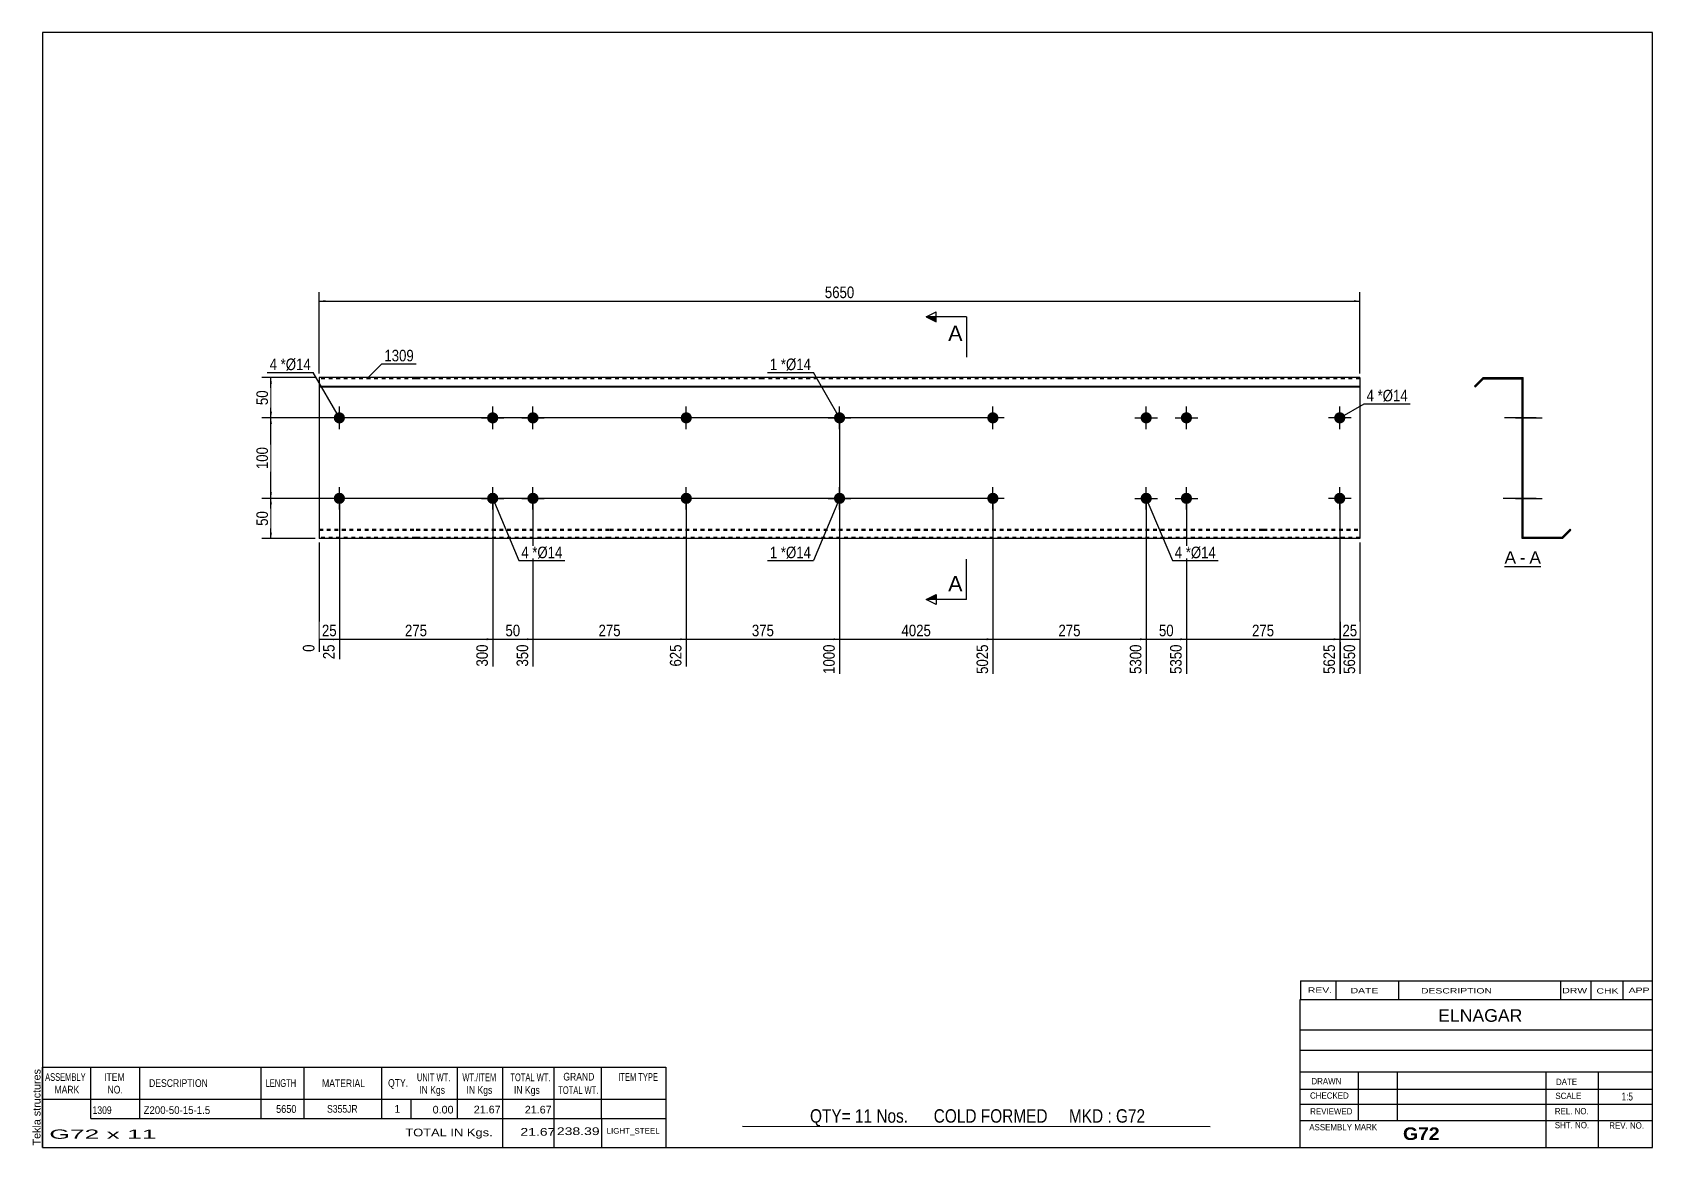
# Model space of a CAD drawing. Header units: millimetres. Extents: x -71 to 331, y -171 to 106.
import ezdxf

# ---------------------------------------------------------------- set-up
doc = ezdxf.new("R2010")
doc.units = ezdxf.units.MM
doc.linetypes.add('DXK_LINE_DOT1', pattern=[1.8814, 0.9407, -0.9407])
doc.styles.add('Arial', font='ARIAL.TTF', dxfattribs={"height": 0.2})
doc.styles.add('Arial Bold', font='ARIALBD.TTF', dxfattribs={"height": 0.2})
doc.styles.add('Arial Narrow', font='ARIALN.TTF', dxfattribs={"height": 0.2})

# ---------------------------------------------------------------- blocks, each defined once
blk = doc.blocks.new('Unknown-629097451-1641')
at = {"color": 5, "linetype": 'Continuous'}
for p, q in [((331.25, 105.75), (-68.75, 105.75)), ((-68.75, 105.75), (-68.75, -171.25)), ((331.25, -171.25), (331.25, 105.75)), ((-68.75, -171.25), (331.25, -171.25))]:
    blk.add_line(p, q, dxfattribs=at)
at = {"color": 174, "linetype": 'Continuous', "style": 'Arial'}
blk.add_text('Tekla structures', height=1.9102, rotation=90, dxfattribs=at).set_placement((-69.25, -170.75))
blk = doc.blocks.new('Unknown-629097451-12 - 1215')
at = {"color": 7, "linetype": 'Continuous'}
blk.add_line((294.47, -26.95), (303.49, -26.95), dxfattribs=at)
at = {"color": 0, "linetype": 'Continuous'}
blk.add_wipeout([(297.31, -26.2), (297.31, -23), (294.47, -23), (294.47, -26.2)], dxfattribs=at)
blk.add_wipeout([(299.69, -26.2), (299.69, -23), (298.27, -23), (298.27, -26.2)], dxfattribs=at)
at = {"color": 96, "linetype": 'Continuous', "style": 'Arial'}
blk.add_text('A', height=3.06, dxfattribs=at).set_placement((294.47, -26.2))
at = {"color": 0, "linetype": 'Continuous'}
blk.add_wipeout([(303.49, -26.2), (303.49, -23), (300.65, -23), (300.65, -26.2)], dxfattribs=at)
at = {"color": 96, "linetype": 'Continuous', "style": 'Arial'}
for s, p in [('A', (300.65, -26.2)), ('-', (298.27, -26.2))]:
    blk.add_text(s, height=3.06, dxfattribs=at).set_placement(p)
blk = doc.blocks.new('Bolt-629097451-1207 - 1201')
at = {"linetype": 'Continuous'}
for points in [[(3.6, 10, -1), (6.4, 10, -1)], [(89.78, 10, -1), (92.58, 10, -1)]]:
    blk.add_hatch(color=3, dxfattribs=at).paths.add_polyline_path(points)
at = {"color": 3, "linetype": 'Continuous'}
for p, q in [((5, 7.2), (5, 12.8)), ((91.18, 7.2), (91.18, 12.8)), ((7.8, 10), (2.2, 10)), ((93.98, 10), (88.38, 10))]:
    blk.add_line(p, q, dxfattribs=at)
blk = doc.blocks.new('Part-629097451-1204 - 1201')
at = {"color": 2, "linetype": 'Continuous'}
for p, q in [((0, 20), (0, -20)), ((23.99, 20), (0, 20)), ((0, 17.88), (23.99, 17.88)), ((0, 17.67), (23.99, 17.67)), ((72.08, 20), (24.09, 20)), ((24.09, 17.88), (72.08, 17.88)), ((24.09, 17.67), (72.08, 17.67)), ((110.17, 20), (72.18, 20)), ((72.18, 17.88), (110.17, 17.88)), ((72.18, 17.67), (110.17, 17.67)), ((148.26, 20), (110.27, 20)), ((110.27, 17.88), (148.26, 17.88)), ((110.27, 17.67), (148.26, 17.67)), ((186.35, 20), (148.36, 20)), ((148.36, 17.88), (186.35, 17.88)), ((148.36, 17.67), (186.35, 17.67)), ((234.43, 20), (186.45, 20)), ((186.45, 17.88), (234.43, 17.88)), ((186.45, 17.67), (234.43, 17.67)), ((258.53, 20), (234.53, 20)), ((234.53, 17.88), (258.53, 17.88)), ((234.53, 17.67), (258.53, 17.67)), ((258.53, 20), (258.53, -20)), ((23.99, -20), (0, -20)), ((72.08, -20), (24.09, -20)), ((110.17, -20), (72.18, -20)), ((148.26, -20), (110.27, -20)), ((186.35, -20), (148.36, -20)), ((234.43, -20), (186.45, -20)), ((258.53, -20), (234.53, -20))]:
    blk.add_line(p, q, dxfattribs=at)
at = {"color": 7, "linetype": 'DXK_LINE_DOT1'}
for p, q in [((23.99, 19.7), (0, 19.7)), ((72.08, 19.7), (24.09, 19.7)), ((110.17, 19.7), (72.18, 19.7)), ((148.26, 19.7), (110.27, 19.7)), ((186.35, 19.7), (148.36, 19.7)), ((234.43, 19.7), (186.45, 19.7)), ((258.53, 19.7), (234.53, 19.7)), ((0, -17.67), (23.99, -17.67)), ((0, -17.88), (23.99, -17.88)), ((23.99, -19.7), (0, -19.7)), ((24.09, -17.67), (72.08, -17.67)), ((24.09, -17.88), (72.08, -17.88)), ((72.08, -19.7), (24.09, -19.7)), ((72.18, -17.67), (110.17, -17.67)), ((72.18, -17.88), (110.17, -17.88)), ((110.17, -19.7), (72.18, -19.7)), ((110.27, -17.67), (148.26, -17.67)), ((110.27, -17.88), (148.26, -17.88)), ((148.26, -19.7), (110.27, -19.7)), ((148.36, -17.67), (186.35, -17.67)), ((148.36, -17.88), (186.35, -17.88)), ((186.35, -19.7), (148.36, -19.7)), ((186.45, -17.67), (234.43, -17.67)), ((186.45, -17.88), (234.43, -17.88)), ((234.43, -19.7), (186.45, -19.7)), ((234.53, -17.67), (258.53, -17.67)), ((234.53, -17.88), (258.53, -17.88)), ((258.53, -19.7), (234.53, -19.7))]:
    blk.add_line(p, q, dxfattribs=at)
blk = doc.blocks.new('Bolt-629097451-1205 - 1201')
at = {"linetype": 'Continuous'}
for points in [[(41.69, 10, -1), (44.49, 10, -1)], [(51.69, 10, -1), (54.49, 10, -1)], [(41.69, -10, -1), (44.49, -10, -1)], [(51.69, -10, -1), (54.49, -10, -1)]]:
    blk.add_hatch(color=3, dxfattribs=at).paths.add_polyline_path(points)
at = {"color": 3, "linetype": 'Continuous'}
for p, q in [((43.09, 7.2), (43.09, 12.8)), ((53.09, 7.2), (53.09, 12.8)), ((40.29, 10), (45.89, 10)), ((50.29, 10), (55.89, 10)), ((43.09, -12.8), (43.09, -7.2)), ((53.09, -12.8), (53.09, -7.2)), ((40.29, -10), (45.89, -10)), ((50.29, -10), (55.89, -10))]:
    blk.add_line(p, q, dxfattribs=at)
blk = doc.blocks.new('Bolt-629097451-1206 - 1201')
at = {"linetype": 'Continuous'}
blk.add_hatch(color=3, dxfattribs=at).paths.add_polyline_path([(127.86, 10, -1), (130.66, 10, -1)])
at = {"color": 3, "linetype": 'Continuous'}
for p, q in [((129.26, 7.2), (129.26, 12.8)), ((126.46, 10), (132.06, 10))]:
    blk.add_line(p, q, dxfattribs=at)
blk = doc.blocks.new('Bolt-629097451-1208 - 1201')
at = {"linetype": 'Continuous'}
for points in [[(3.6, -10, -1), (6.4, -10, -1)], [(89.78, -10, -1), (92.58, -10, -1)]]:
    blk.add_hatch(color=3, dxfattribs=at).paths.add_polyline_path(points)
at = {"color": 3, "linetype": 'Continuous'}
for p, q in [((5, -12.8), (5, -7.2)), ((91.18, -12.8), (91.18, -7.2)), ((7.8, -10), (2.2, -10)), ((93.98, -10), (88.38, -10))]:
    blk.add_line(p, q, dxfattribs=at)
blk = doc.blocks.new('Bolt-629097451-1209 - 1201')
at = {"linetype": 'Continuous'}
blk.add_hatch(color=3, dxfattribs=at).paths.add_polyline_path([(127.86, -10, -1), (130.66, -10, -1)])
at = {"color": 3, "linetype": 'Continuous'}
for p, q in [((129.26, -12.8), (129.26, -7.2)), ((126.46, -10), (132.06, -10))]:
    blk.add_line(p, q, dxfattribs=at)
blk = doc.blocks.new('Bolt-629097451-1210 - 1201')
at = {"linetype": 'Continuous'}
for points in [[(204.04, 10, -1), (206.84, 10, -1)], [(214.04, 10, -1), (216.84, 10, -1)], [(204.04, -10, -1), (206.84, -10, -1)], [(214.04, -10, -1), (216.84, -10, -1)]]:
    blk.add_hatch(color=3, dxfattribs=at).paths.add_polyline_path(points)
at = {"color": 3, "linetype": 'Continuous'}
for p, q in [((205.44, 7.2), (205.44, 12.8)), ((215.44, 7.2), (215.44, 12.8)), ((202.64, 10), (208.24, 10)), ((212.64, 10), (218.24, 10)), ((205.44, -12.8), (205.44, -7.2)), ((215.44, -12.8), (215.44, -7.2)), ((202.64, -10), (208.24, -10)), ((212.64, -10), (218.24, -10))]:
    blk.add_line(p, q, dxfattribs=at)
blk = doc.blocks.new('Bolt-629097451-1211 - 1201')
at = {"linetype": 'Continuous'}
for points in [[(165.95, 10, -1), (168.75, 10, -1)], [(252.13, 10, -1), (254.93, 10, -1)]]:
    blk.add_hatch(color=3, dxfattribs=at).paths.add_polyline_path(points)
at = {"color": 3, "linetype": 'Continuous'}
for p, q in [((167.35, 7.2), (167.35, 12.8)), ((253.53, 7.2), (253.53, 12.8)), ((170.15, 10), (164.55, 10)), ((256.33, 10), (250.73, 10))]:
    blk.add_line(p, q, dxfattribs=at)
blk = doc.blocks.new('Bolt-629097451-1212 - 1201')
at = {"linetype": 'Continuous'}
for points in [[(165.95, -10, -1), (168.75, -10, -1)], [(252.13, -10, -1), (254.93, -10, -1)]]:
    blk.add_hatch(color=3, dxfattribs=at).paths.add_polyline_path(points)
at = {"color": 3, "linetype": 'Continuous'}
for p, q in [((167.35, -12.8), (167.35, -7.2)), ((253.53, -12.8), (253.53, -7.2)), ((170.15, -10), (164.55, -10)), ((256.33, -10), (250.73, -10))]:
    blk.add_line(p, q, dxfattribs=at)
blk = doc.blocks.new('Part-629097451-1216 - 1215')
at = {"color": 2, "linetype": 'Continuous'}
for p, q in [((289.13, 20), (287.01, 17.88)), ((287.01, 17.88), (287.22, 17.67)), ((287.22, 17.67), (289.25, 19.7)), ((289.13, 20), (299.13, 20)), ((289.25, 19.7), (298.83, 19.7)), ((298.83, -20), (298.83, 19.7)), ((299.13, -19.7), (299.13, 20)), ((308.83, -20), (298.83, -20)), ((308.71, -19.7), (299.13, -19.7)), ((308.71, -19.7), (310.74, -17.67)), ((308.83, -20), (310.95, -17.88)), ((310.95, -17.88), (310.74, -17.67))]:
    blk.add_line(p, q, dxfattribs=at)
blk = doc.blocks.new('Bolt-629097451-1217 - 1215')
at = {"linetype": 'Continuous'}
for points in [[(298.83, 11.4), (298.83, 8.6), (299.13, 8.6), (299.13, 11.4)], [(298.83, 11.4), (298.83, 8.6), (299.13, 8.6), (299.13, 11.4)], [(298.83, -8.6), (298.83, -11.4), (299.13, -11.4), (299.13, -8.6)], [(298.83, -8.6), (298.83, -11.4), (299.13, -11.4), (299.13, -8.6)]]:
    blk.add_hatch(color=3, dxfattribs=at).paths.add_polyline_path(points)
at = {"color": 3, "linetype": 'Continuous'}
for p, q in [((301.73, 10), (295.13, 10)), ((301.73, 10), (295.13, 10)), ((299.13, 11.4), (298.83, 11.4)), ((299.13, 11.4), (298.83, 11.4)), ((299.13, 8.6), (298.83, 8.6)), ((299.13, 8.6), (298.83, 8.6)), ((301.73, -10), (295.13, -10)), ((301.73, -10), (295.13, -10)), ((299.13, -8.6), (298.83, -8.6)), ((299.13, -8.6), (298.83, -8.6)), ((299.13, -11.4), (298.83, -11.4)), ((299.13, -11.4), (298.83, -11.4))]:
    blk.add_line(p, q, dxfattribs=at)
blk = doc.blocks.new('Bolt-629097451-1218 - 1215')
at = {"linetype": 'Continuous'}
blk.add_hatch(color=3, dxfattribs=at).paths.add_polyline_path([(298.83, 11.4), (298.83, 8.6), (299.13, 8.6), (299.13, 11.4)])
at = {"color": 3, "linetype": 'Continuous'}
for p, q in [((301.03, 10), (294.43, 10)), ((299.13, 11.4), (298.83, 11.4)), ((299.13, 8.6), (298.83, 8.6))]:
    blk.add_line(p, q, dxfattribs=at)
blk = doc.blocks.new('Bolt-629097451-1219 - 1215')
at = {"linetype": 'Continuous'}
blk.add_hatch(color=3, dxfattribs=at).paths.add_polyline_path([(298.83, 11.4), (298.83, 8.6), (299.13, 8.6), (299.13, 11.4)])
blk.add_hatch(color=3, dxfattribs=at).paths.add_polyline_path([(298.83, 11.4), (298.83, 8.6), (299.13, 8.6), (299.13, 11.4)])
at = {"color": 3, "linetype": 'Continuous'}
for p, q in [((297.23, 10), (303.83, 10)), ((297.23, 10), (303.83, 10)), ((298.83, 11.4), (299.13, 11.4)), ((298.83, 11.4), (299.13, 11.4)), ((298.83, 8.6), (299.13, 8.6)), ((298.83, 8.6), (299.13, 8.6))]:
    blk.add_line(p, q, dxfattribs=at)
blk = doc.blocks.new('Bolt-629097451-1220 - 1215')
at = {"linetype": 'Continuous'}
blk.add_hatch(color=3, dxfattribs=at).paths.add_polyline_path([(298.83, -8.6), (298.83, -11.4), (299.13, -11.4), (299.13, -8.6)])
blk.add_hatch(color=3, dxfattribs=at).paths.add_polyline_path([(298.83, -8.6), (298.83, -11.4), (299.13, -11.4), (299.13, -8.6)])
at = {"color": 3, "linetype": 'Continuous'}
for p, q in [((297.23, -10), (303.83, -10)), ((297.23, -10), (303.83, -10)), ((298.83, -8.6), (299.13, -8.6)), ((298.83, -8.6), (299.13, -8.6)), ((298.83, -11.4), (299.13, -11.4)), ((298.83, -11.4), (299.13, -11.4))]:
    blk.add_line(p, q, dxfattribs=at)
blk = doc.blocks.new('Bolt-629097451-1221 - 1215')
at = {"linetype": 'Continuous'}
blk.add_hatch(color=3, dxfattribs=at).paths.add_polyline_path([(298.83, -8.6), (298.83, -11.4), (299.13, -11.4), (299.13, -8.6)])
at = {"color": 3, "linetype": 'Continuous'}
for p, q in [((300.73, -10), (294.13, -10)), ((299.13, -8.6), (298.83, -8.6)), ((299.13, -11.4), (298.83, -11.4))]:
    blk.add_line(p, q, dxfattribs=at)
blk = doc.blocks.new('Bolt-629097451-1222 - 1215')
at = {"linetype": 'Continuous'}
for points in [[(298.83, 11.4), (298.83, 8.6), (299.13, 8.6), (299.13, 11.4)], [(298.83, 11.4), (298.83, 8.6), (299.13, 8.6), (299.13, 11.4)], [(298.83, -8.6), (298.83, -11.4), (299.13, -11.4), (299.13, -8.6)], [(298.83, -8.6), (298.83, -11.4), (299.13, -11.4), (299.13, -8.6)]]:
    blk.add_hatch(color=3, dxfattribs=at).paths.add_polyline_path(points)
at = {"color": 3, "linetype": 'Continuous'}
for p, q in [((302.33, 10), (294.73, 10)), ((302.33, 10), (294.73, 10)), ((299.13, 11.4), (298.83, 11.4)), ((299.13, 11.4), (298.83, 11.4)), ((299.13, 8.6), (298.83, 8.6)), ((299.13, 8.6), (298.83, 8.6)), ((302.33, -10), (294.73, -10)), ((302.33, -10), (294.73, -10)), ((299.13, -8.6), (298.83, -8.6)), ((299.13, -8.6), (298.83, -8.6)), ((299.13, -11.4), (298.83, -11.4)), ((299.13, -11.4), (298.83, -11.4))]:
    blk.add_line(p, q, dxfattribs=at)
blk = doc.blocks.new('Bolt-629097451-1223 - 1215')
at = {"linetype": 'Continuous'}
blk.add_hatch(color=3, dxfattribs=at).paths.add_polyline_path([(298.83, 11.4), (298.83, 8.6), (299.13, 8.6), (299.13, 11.4)])
blk.add_hatch(color=3, dxfattribs=at).paths.add_polyline_path([(298.83, 11.4), (298.83, 8.6), (299.13, 8.6), (299.13, 11.4)])
at = {"color": 3, "linetype": 'Continuous'}
for p, q in [((297.23, 10), (303.83, 10)), ((297.23, 10), (303.83, 10)), ((298.83, 11.4), (299.13, 11.4)), ((298.83, 11.4), (299.13, 11.4)), ((298.83, 8.6), (299.13, 8.6)), ((298.83, 8.6), (299.13, 8.6))]:
    blk.add_line(p, q, dxfattribs=at)
blk = doc.blocks.new('Bolt-629097451-1224 - 1215')
at = {"linetype": 'Continuous'}
blk.add_hatch(color=3, dxfattribs=at).paths.add_polyline_path([(298.83, -8.6), (298.83, -11.4), (299.13, -11.4), (299.13, -8.6)])
blk.add_hatch(color=3, dxfattribs=at).paths.add_polyline_path([(298.83, -8.6), (298.83, -11.4), (299.13, -11.4), (299.13, -8.6)])
at = {"color": 3, "linetype": 'Continuous'}
for p, q in [((297.23, -10), (303.83, -10)), ((297.23, -10), (303.83, -10)), ((298.83, -8.6), (299.13, -8.6)), ((298.83, -8.6), (299.13, -8.6)), ((298.83, -11.4), (299.13, -11.4)), ((298.83, -11.4), (299.13, -11.4))]:
    blk.add_line(p, q, dxfattribs=at)
blk = doc.blocks.new('StraightDimension-629097451-1287 - 1201')
at = {"linetype": 'Continuous'}
for points in [[(-12.25, 18.5), (-12, 20), (-11.75, 18.5)], [(-11.75, 11.5), (-12, 10), (-12.25, 11.5)]]:
    blk.add_hatch(color=7, dxfattribs=at).paths.add_polyline_path(points)
at = {"color": 7, "linetype": 'Continuous'}
for p, q in [((-1, 20), (-14.25, 20)), ((-12, 10), (-12, 20)), ((166.35, 10), (-14.25, 10))]:
    blk.add_line(p, q, dxfattribs=at)
at = {"color": 0}
blk.add_wipeout([(-12.15, 17.43), (-16.35, 17.43), (-16.35, 12.57), (-12.15, 12.57)], dxfattribs=at)
at = {"color": 3, "style": 'Arial Narrow'}
blk.add_text('50', height=2.863, rotation=90.0002, dxfattribs=at).set_placement((-12.75, 13.17))
blk = doc.blocks.new('StraightDimension-629097451-1236 - 1201')
at = {"linetype": 'Continuous'}
blk.add_hatch(color=7, dxfattribs=at).paths.add_polyline_path([(257.03, -44.75), (258.53, -45), (257.03, -45.25)])
at = {"color": 7, "linetype": 'Continuous'}
for p, q in [((253.53, -11), (253.53, -53.61)), ((258.53, -21), (258.53, -53.61)), ((253.53, -45), (258.53, -45))]:
    blk.add_line(p, q, dxfattribs=at)
at = {"color": 0}
blk.add_wipeout([(258.46, -44.85), (258.46, -40.65), (253.6, -40.65), (253.6, -44.85)], dxfattribs=at)
at = {"color": 0, "linetype": 'Continuous'}
blk.add_wipeout([(257.93, -45.7), (253.73, -45.7), (253.73, -54.21), (257.93, -54.21)], dxfattribs=at)
at = {"color": 3, "style": 'Arial Narrow'}
blk.add_text('25', height=2.863, dxfattribs=at).set_placement((254.2, -44.25))
at = {"color": 3, "linetype": 'Continuous', "style": 'Arial Narrow'}
blk.add_text('5650', height=2.863, rotation=90.0002, dxfattribs=at).set_placement((257.33, -53.61))
blk = doc.blocks.new('StraightDimension-629097451-1237 - 1201')
at = {"linetype": 'Continuous'}
blk.add_hatch(color=7, dxfattribs=at).paths.add_polyline_path([(252.03, -44.75), (253.53, -45), (252.03, -45.25)])
at = {"color": 7, "linetype": 'Continuous'}
for p, q in [((215.44, -11), (215.44, -53.61)), ((253.53, -11), (253.53, -53.61)), ((215.44, -45), (253.53, -45))]:
    blk.add_line(p, q, dxfattribs=at)
at = {"color": 0}
blk.add_wipeout([(237.83, -44.85), (237.83, -40.65), (231.14, -40.65), (231.14, -44.85)], dxfattribs=at)
at = {"color": 0, "linetype": 'Continuous'}
blk.add_wipeout([(252.93, -45.7), (248.73, -45.7), (248.73, -54.21), (252.93, -54.21)], dxfattribs=at)
at = {"color": 3, "style": 'Arial Narrow'}
blk.add_text('275', height=2.863, dxfattribs=at).set_placement((231.74, -44.25))
at = {"color": 3, "linetype": 'Continuous', "style": 'Arial Narrow'}
blk.add_text('5625', height=2.863, rotation=90.0002, dxfattribs=at).set_placement((252.33, -53.61))
blk = doc.blocks.new('StraightDimension-629097451-1238 - 1201')
at = {"linetype": 'Continuous'}
blk.add_hatch(color=7, dxfattribs=at).paths.add_polyline_path([(213.94, -44.75), (215.44, -45), (213.94, -45.25)])
at = {"color": 7, "linetype": 'Continuous'}
for p, q in [((205.44, -11), (205.44, -53.61)), ((215.44, -11), (215.44, -53.61)), ((205.44, -45), (215.44, -45))]:
    blk.add_line(p, q, dxfattribs=at)
at = {"color": 0}
blk.add_wipeout([(212.87, -44.85), (212.87, -40.65), (208.01, -40.65), (208.01, -44.85)], dxfattribs=at)
at = {"color": 0, "linetype": 'Continuous'}
blk.add_wipeout([(214.84, -45.7), (210.64, -45.7), (210.64, -54.21), (214.84, -54.21)], dxfattribs=at)
at = {"color": 3, "style": 'Arial Narrow'}
blk.add_text('50', height=2.863, dxfattribs=at).set_placement((208.61, -44.25))
at = {"color": 3, "linetype": 'Continuous', "style": 'Arial Narrow'}
blk.add_text('5350', height=2.863, rotation=90.0002, dxfattribs=at).set_placement((214.24, -53.61))
blk = doc.blocks.new('StraightDimension-629097451-1288 - 1201')
at = {"linetype": 'Continuous'}
for points in [[(-12.25, 8.5), (-12, 10), (-11.75, 8.5)], [(-11.75, -8.5), (-12, -10), (-12.25, -8.5)]]:
    blk.add_hatch(color=7, dxfattribs=at).paths.add_polyline_path(points)
at = {"color": 7, "linetype": 'Continuous'}
for p, q in [((166.35, 10), (-14.25, 10)), ((-12, -10), (-12, 10)), ((166.35, -10), (-14.25, -10))]:
    blk.add_line(p, q, dxfattribs=at)
at = {"color": 0}
blk.add_wipeout([(-12.15, 3.34), (-16.35, 3.34), (-16.35, -3.34), (-12.15, -3.34)], dxfattribs=at)
at = {"color": 3, "style": 'Arial Narrow'}
blk.add_text('100', height=2.863, rotation=90.0002, dxfattribs=at).set_placement((-12.75, -2.74))
blk = doc.blocks.new('StraightDimension-629097451-1239 - 1201')
at = {"linetype": 'Continuous'}
blk.add_hatch(color=7, dxfattribs=at).paths.add_polyline_path([(203.94, -44.75), (205.44, -45), (203.94, -45.25)])
at = {"color": 7, "linetype": 'Continuous'}
for p, q in [((167.35, -11), (167.35, -53.61)), ((205.44, -11), (205.44, -53.61)), ((167.35, -45), (205.44, -45))]:
    blk.add_line(p, q, dxfattribs=at)
at = {"color": 0}
blk.add_wipeout([(189.74, -44.85), (189.74, -40.65), (183.05, -40.65), (183.05, -44.85)], dxfattribs=at)
at = {"color": 0, "linetype": 'Continuous'}
blk.add_wipeout([(204.84, -45.7), (200.64, -45.7), (200.64, -54.21), (204.84, -54.21)], dxfattribs=at)
at = {"color": 3, "style": 'Arial Narrow'}
blk.add_text('275', height=2.863, dxfattribs=at).set_placement((183.65, -44.25))
at = {"color": 3, "linetype": 'Continuous', "style": 'Arial Narrow'}
blk.add_text('5300', height=2.863, rotation=90.0002, dxfattribs=at).set_placement((204.24, -53.61))
blk = doc.blocks.new('StraightDimension-629097451-1240 - 1201')
at = {"linetype": 'Continuous'}
blk.add_hatch(color=7, dxfattribs=at).paths.add_polyline_path([(165.85, -44.75), (167.35, -45), (165.85, -45.25)])
at = {"color": 7, "linetype": 'Continuous'}
for p, q in [((129.26, 9), (129.26, -53.61)), ((167.35, -11), (167.35, -53.61)), ((129.26, -45), (167.35, -45))]:
    blk.add_line(p, q, dxfattribs=at)
at = {"color": 0}
blk.add_wipeout([(152.56, -44.85), (152.56, -40.65), (144.05, -40.65), (144.05, -44.85)], dxfattribs=at)
at = {"color": 0, "linetype": 'Continuous'}
blk.add_wipeout([(166.75, -45.7), (162.55, -45.7), (162.55, -54.21), (166.75, -54.21)], dxfattribs=at)
at = {"color": 3, "style": 'Arial Narrow'}
blk.add_text('4025', height=2.863, dxfattribs=at).set_placement((144.65, -44.25))
at = {"color": 3, "linetype": 'Continuous', "style": 'Arial Narrow'}
blk.add_text('5025', height=2.863, rotation=90.0002, dxfattribs=at).set_placement((166.15, -53.61))
blk = doc.blocks.new('StraightDimension-629097451-1241 - 1201')
at = {"linetype": 'Continuous'}
blk.add_hatch(color=7, dxfattribs=at).paths.add_polyline_path([(127.76, -44.75), (129.26, -45), (127.76, -45.25)])
at = {"color": 7, "linetype": 'Continuous'}
for p, q in [((129.26, 9), (129.26, -53.61)), ((91.18, -11), (91.18, -51.78)), ((91.18, -45), (129.26, -45))]:
    blk.add_line(p, q, dxfattribs=at)
at = {"color": 0}
blk.add_wipeout([(113.56, -44.85), (113.56, -40.65), (106.88, -40.65), (106.88, -44.85)], dxfattribs=at)
at = {"color": 0, "linetype": 'Continuous'}
blk.add_wipeout([(128.66, -45.7), (124.46, -45.7), (124.46, -54.21), (128.66, -54.21)], dxfattribs=at)
at = {"color": 3, "style": 'Arial Narrow'}
blk.add_text('375', height=2.863, dxfattribs=at).set_placement((107.48, -44.25))
at = {"color": 3, "linetype": 'Continuous', "style": 'Arial Narrow'}
blk.add_text('1000', height=2.863, rotation=90.0002, dxfattribs=at).set_placement((128.06, -53.61))
blk = doc.blocks.new('StraightDimension-629097451-1313 - 1201')
at = {"linetype": 'Continuous'}
for points in [[(1.5, 38.75), (0, 39), (1.5, 39.25)], [(257.03, 39.25), (258.53, 39), (257.03, 38.75)]]:
    blk.add_hatch(color=7, dxfattribs=at).paths.add_polyline_path(points)
at = {"color": 7, "linetype": 'Continuous'}
for p, q in [((0, 21), (0, 41.25)), ((258.53, 21), (258.53, 41.25)), ((0, 39), (258.53, 39))]:
    blk.add_line(p, q, dxfattribs=at)
at = {"color": 0}
blk.add_wipeout([(133.52, 39.15), (133.52, 43.35), (125.01, 43.35), (125.01, 39.15)], dxfattribs=at)
at = {"color": 3, "style": 'Arial Narrow'}
blk.add_text('5650', height=2.863, dxfattribs=at).set_placement((125.61, 39.75))
blk = doc.blocks.new('StraightDimension-629097451-1242 - 1201')
at = {"linetype": 'Continuous'}
blk.add_hatch(color=7, dxfattribs=at).paths.add_polyline_path([(89.68, -44.75), (91.18, -45), (89.68, -45.25)])
at = {"color": 7, "linetype": 'Continuous'}
for p, q in [((53.09, -11), (53.09, -51.78)), ((91.18, -11), (91.18, -51.78)), ((53.09, -45), (91.18, -45))]:
    blk.add_line(p, q, dxfattribs=at)
at = {"color": 0}
blk.add_wipeout([(75.47, -44.85), (75.47, -40.65), (68.79, -40.65), (68.79, -44.85)], dxfattribs=at)
at = {"color": 0, "linetype": 'Continuous'}
blk.add_wipeout([(90.58, -45.7), (86.38, -45.7), (86.38, -52.38), (90.58, -52.38)], dxfattribs=at)
at = {"color": 3, "style": 'Arial Narrow'}
blk.add_text('275', height=2.863, dxfattribs=at).set_placement((69.39, -44.25))
at = {"color": 3, "linetype": 'Continuous', "style": 'Arial Narrow'}
blk.add_text('625', height=2.863, rotation=90.0002, dxfattribs=at).set_placement((89.98, -51.78))
blk = doc.blocks.new('StraightDimension-629097451-1243 - 1201')
at = {"linetype": 'Continuous'}
blk.add_hatch(color=7, dxfattribs=at).paths.add_polyline_path([(51.59, -44.75), (53.09, -45), (51.59, -45.25)])
at = {"color": 7, "linetype": 'Continuous'}
for p, q in [((43.09, -11), (43.09, -51.78)), ((53.09, -11), (53.09, -51.78)), ((43.09, -45), (53.09, -45))]:
    blk.add_line(p, q, dxfattribs=at)
at = {"color": 0}
blk.add_wipeout([(50.52, -44.85), (50.52, -40.65), (45.66, -40.65), (45.66, -44.85)], dxfattribs=at)
at = {"color": 0, "linetype": 'Continuous'}
blk.add_wipeout([(52.49, -45.7), (48.29, -45.7), (48.29, -52.38), (52.49, -52.38)], dxfattribs=at)
at = {"color": 3, "style": 'Arial Narrow'}
blk.add_text('50', height=2.863, dxfattribs=at).set_placement((46.26, -44.25))
at = {"color": 3, "linetype": 'Continuous', "style": 'Arial Narrow'}
blk.add_text('350', height=2.863, rotation=90.0002, dxfattribs=at).set_placement((51.89, -51.78))
blk = doc.blocks.new('StraightDimension-629097451-1244 - 1201')
at = {"linetype": 'Continuous'}
blk.add_hatch(color=7, dxfattribs=at).paths.add_polyline_path([(41.59, -44.75), (43.09, -45), (41.59, -45.25)])
at = {"color": 7, "linetype": 'Continuous'}
for p, q in [((5, -11), (5, -49.96)), ((43.09, -11), (43.09, -51.78)), ((5, -45), (43.09, -45))]:
    blk.add_line(p, q, dxfattribs=at)
at = {"color": 0}
blk.add_wipeout([(27.39, -44.85), (27.39, -40.65), (20.7, -40.65), (20.7, -44.85)], dxfattribs=at)
at = {"color": 0, "linetype": 'Continuous'}
blk.add_wipeout([(42.49, -45.7), (38.29, -45.7), (38.29, -52.38), (42.49, -52.38)], dxfattribs=at)
at = {"color": 3, "style": 'Arial Narrow'}
blk.add_text('275', height=2.863, dxfattribs=at).set_placement((21.3, -44.25))
at = {"color": 3, "linetype": 'Continuous', "style": 'Arial Narrow'}
blk.add_text('300', height=2.863, rotation=90.0002, dxfattribs=at).set_placement((41.89, -51.78))
blk = doc.blocks.new('StraightDimension-629097451-1245 - 1201')
at = {"linetype": 'Continuous'}
blk.add_hatch(color=7, dxfattribs=at).paths.add_polyline_path([(3.5, -44.75), (5, -45), (3.5, -45.25)])
at = {"color": 7, "linetype": 'Continuous'}
for p, q in [((5, -11), (5, -49.96)), ((0, -21), (0, -48.13)), ((0, -45), (5, -45))]:
    blk.add_line(p, q, dxfattribs=at)
at = {"color": 0}
blk.add_wipeout([(4.93, -44.85), (4.93, -40.65), (0.07, -40.65), (0.07, -44.85)], dxfattribs=at)
at = {"color": 0, "linetype": 'Continuous'}
blk.add_wipeout([(4.4, -45.7), (0.2, -45.7), (0.2, -50.56), (4.4, -50.56)], dxfattribs=at)
blk.add_wipeout([(-0.6, -45.7), (-4.8, -45.7), (-4.8, -48.73), (-0.6, -48.73)], dxfattribs=at)
at = {"color": 3, "style": 'Arial Narrow'}
blk.add_text('25', height=2.863, dxfattribs=at).set_placement((0.67, -44.25))
at = {"color": 3, "linetype": 'Continuous', "style": 'Arial Narrow'}
for s, height, p in [('0', 2.86, (-1.2, -48.13)), ('25', 2.863, (3.8, -49.96))]:
    blk.add_text(s, height=height, rotation=90.0002, dxfattribs=at).set_placement(p)
blk = doc.blocks.new('StraightDimension-629097451-1289 - 1201')
at = {"linetype": 'Continuous'}
for points in [[(-12.25, -11.5), (-12, -10), (-11.75, -11.5)], [(-11.75, -18.5), (-12, -20), (-12.25, -18.5)]]:
    blk.add_hatch(color=7, dxfattribs=at).paths.add_polyline_path(points)
at = {"color": 7, "linetype": 'Continuous'}
for p, q in [((166.35, -10), (-14.25, -10)), ((-12, -20), (-12, -10)), ((-1, -20), (-14.25, -20))]:
    blk.add_line(p, q, dxfattribs=at)
at = {"color": 0}
blk.add_wipeout([(-12.15, -12.57), (-16.35, -12.57), (-16.35, -17.43), (-12.15, -17.43)], dxfattribs=at)
at = {"color": 3, "style": 'Arial Narrow'}
blk.add_text('50', height=2.863, rotation=90.0002, dxfattribs=at).set_placement((-12.75, -16.83))
blk = doc.blocks.new('CBS_REVISION-629097451-1681')
at = {"color": 7, "linetype": 'Continuous'}
for p, q in [((243.74, -129.87), (331.24, -129.87)), ((243.74, -129.87), (243.74, -134.5)), ((252.54, -129.87), (252.54, -134.5)), ((268.13, -129.87), (268.13, -134.44)), ((308.39, -129.87), (308.39, -134.5)), ((315.93, -129.87), (315.93, -134.5)), ((323.88, -129.87), (323.88, -134.5)), ((243.74, -134.5), (331.24, -134.5))]:
    blk.add_line(p, q, dxfattribs=at)
at = {"color": 7, "style": 'Arial Narrow', "width": 1.7}
for s, height, p in [('REV.', 1.326, (245.6, -132.82)), ('DATE', 1.326, (256.23, -132.94)), ('DESCRIPTION', 1.3257, (273.71, -132.99)), ('DRW', 1.326, (308.82, -132.93)), ('CHK', 1.326, (317.31, -133.02)), ('APP', 1.326, (325.31, -132.87))]:
    blk.add_text(s, height=height, dxfattribs=at).set_placement(p)
blk = doc.blocks.new('CBS_BOM-629097451-1678')
at = {"color": 7, "linetype": 'Continuous'}
for p, q in [((-68.78, -159.28), (-68.78, -151.28)), ((-68.78, -151.28), (86.14, -151.28)), ((-56.78, -159.28), (-56.78, -151.28)), ((-44.59, -159.28), (-44.59, -151.28)), ((-14.43, -159.28), (-14.43, -151.28)), ((-3.75, -159.28), (-3.75, -151.28)), ((15.57, -159.28), (15.57, -151.28)), ((34.37, -159.28), (34.37, -151.28)), ((45.58, -159.28), (45.58, -151.28)), ((58.37, -159.28), (58.37, -151.28)), ((70.12, -159.28), (70.12, -151.28)), ((86.14, -151.29), (86.14, -159.27)), ((-68.78, -159.28), (86.14, -159.28)), ((-68.78, -164.08), (-68.78, -159.28)), ((-56.78, -164.08), (-56.78, -159.28)), ((-44.59, -164.08), (-44.59, -159.28)), ((-14.43, -164.08), (-14.43, -159.28)), ((-3.75, -164.08), (-3.75, -159.28)), ((15.57, -164.08), (15.57, -159.28)), ((22.83, -164.08), (22.83, -159.28)), ((34.37, -164.08), (34.37, -159.28)), ((45.58, -164.08), (45.58, -159.28)), ((58.37, -164.08), (58.37, -159.28)), ((70.14, -164.08), (70.14, -159.28)), ((86.14, -159.28), (86.14, -164.08)), ((-68.78, -171.28), (-68.78, -164.1)), ((-56.78, -164.08), (86.14, -164.08)), ((45.58, -171.28), (45.58, -164.1)), ((58.37, -171.28), (58.37, -164.1)), ((70.18, -171.28), (70.18, -164.1)), ((86.14, -164.08), (86.14, -171.28)), ((-68.78, -171.28), (86.14, -171.28))]:
    blk.add_line(p, q, dxfattribs=at)
at = {"color": 3, "linetype": 'Continuous', "style": 'Arial'}
for s, height, width, p in [('ASSEMBLY', 1.91, 0.7, (-68.1, -154.71)), ('ITEM', 1.91, 0.8, (-53.45, -154.71)), ('UNIT WT.', 1.91, 0.7, (24.26, -154.78)), ('WT./ITEM', 1.91, 0.7, (35.55, -154.78)), ('TOTAL WT.', 1.91, 0.7, (47.49, -154.78)), ('GRAND', 1.91, 0.8, (60.64, -154.62)), ('ITEM TYPE', 1.91, 0.7, (74.28, -154.7)), ('MARK', 1.91, 0.8, (-65.78, -157.84)), ('NO.', 1.91, 0.8, (-52.6, -157.84)), ('DESCRIPTION', 1.9102, 0.8, (-42.27, -156.21)), ('LENGTH', 1.91, 0.7, (-13.32, -156.21)), ('MATERIAL', 1.91, 0.8, (0.7, -156.26)), ('QTY.', 1.91, 0.8, (17.09, -156.18)), ('IN Kgs', 1.91, 0.8, (24.84, -157.92)), ('IN Kgs', 1.91, 0.8, (36.59, -157.92)), ('IN Kgs', 1.91, 0.8, (48.38, -157.92)), ('TOTAL WT.', 1.91, 0.7, (59.38, -157.96))]:
    blk.add_text(s, height=height, dxfattribs=dict(at, width=width)).set_placement(p)
at = {"color": 7, "linetype": 'Continuous', "style": 'Arial'}
for s, height, width, p in [('1309', 1.91, 0.8, (-56.32, -162.93)), ('Z200-50-15-1.5', 1.9102, 0.9, (-43.65, -162.93)), ('5650', 1.91, 0.85, (-10.71, -162.65)), ('S355JR', 1.91, 0.8, (1.94, -162.62))]:
    blk.add_text(s, height=height, dxfattribs=dict(at, width=width)).set_placement(p)
for s, p in [('1', (18.66, -162.62)), ('0.00', (28.17, -162.81)), ('21.67', (38.39, -162.78)), ('21.67', (51.06, -162.81))]:
    blk.add_text(s, height=1.91, dxfattribs=at).set_placement(p)
at = {"color": 6, "linetype": 'Continuous', "style": 'Arial'}
for s, height, width, p in [('G72 x 11', 2.292, 2.05, (-67.06, -169.09)), ('TOTAL IN Kgs.', 1.9102, 1.2, (21.38, -168.48)), ('21.67', 1.91, 1.3, (49.97, -168.33)), ('238.39', 1.91, 1.3, (59.04, -168.17))]:
    blk.add_text(s, height=height, dxfattribs=dict(at, width=width)).set_placement(p)
blk.add_text('LIGHT_STEEL', height=1.4135, dxfattribs=at).set_placement((71.39, -167.83))
blk = doc.blocks.new('CBS_CALLOFF-629097451-1679')
at = {"color": 7, "linetype": 'Continuous'}
blk.add_line((105.13, -165.98), (221.36, -166), dxfattribs=at)
at = {"color": 3, "linetype": 'Continuous', "style": 'Arial Narrow'}
blk.add_text('QTY= 11 Nos.      COLD FORMED     MKD : G72', height=3.3405, dxfattribs=at).set_placement((121.92, -165.09))
blk = doc.blocks.new('CBS_NAME_BLOG-629097451-1680')
at = {"color": 7, "linetype": 'Continuous'}
for p, q in [((243.66, -134.5), (331.18, -134.5)), ((243.66, -171.21), (243.66, -134.5)), ((243.66, -142.04), (331.18, -142.04)), ((243.73, -147.09), (331.25, -147.09)), ((243.66, -152.46), (331.18, -152.46)), ((258.18, -164.57), (258.18, -152.47)), ((267.87, -164.54), (267.87, -152.47)), ((304.78, -171.21), (304.78, -152.48)), ((317.83, -171.21), (317.83, -152.47)), ((243.67, -156.76), (331.25, -156.74)), ((243.66, -160.51), (331.18, -160.51)), ((243.66, -164.55), (331.18, -164.55)), ((243.66, -171.25), (331.25, -171.25))]:
    blk.add_line(p, q, dxfattribs=at)
at = {"color": 3, "linetype": 'Continuous', "style": 'Arial'}
blk.add_text('ELNAGAR', height=3.133, dxfattribs=at).set_placement((277.98, -140.03))
at = {"color": 3, "linetype": 'Continuous'}
for s, height, style, width, p in [('DRAWN', 1.566, 'Arial', 0.9, (246.49, -155.57)), ('DATE', 1.566, 'Arial', 0.9, (307.25, -155.73)), ('CHECKED', 1.566, 'Arial', 0.9, (246.14, -159.14)), ('SCALE', 1.566, 'Arial', 0.9, (307.1, -159.21)), ('1:5', 1.957, 'Arial Narrow', 0.9, (323.55, -159.57)), ('REVIEWED', 1.566, 'Arial', 0.9, (246.18, -163.06)), ('SHT. NO.', 1.566, 'Arial', 0.9, (306.96, -166.48)), ('REL. NO.', 1.566, 'Arial', 0.9, (306.96, -163.01)), ('REV. NO.', 1.566, 'Arial', 0.9, (320.48, -166.57)), ('ASSEMBLY MARK', 1.5663, 'Arial', 0.9, (245.96, -166.99)), ('G72', 3.131, 'Arial Bold', 1.1, (269.24, -169.39))]:
    blk.add_text(s, height=height, dxfattribs=dict(at, style=style, width=width)).set_placement(p)
blk = doc.blocks.new('Mark-629097451-1334 - 1201')
at = {"color": 0}
blk.add_wipeout([(113.77, -24.86), (113.77, -21.86), (111.94, -21.86), (111.94, -24.86)], dxfattribs=at)
blk.add_wipeout([(113.77, -24.86), (113.77, -21.86), (111.94, -21.86), (111.94, -24.86)], dxfattribs=at)
blk.add_wipeout([(115.95, -24.86), (115.95, -21.86), (114.67, -21.86), (114.67, -24.86)], dxfattribs=at)
blk.add_wipeout([(115.95, -24.86), (115.95, -21.86), (114.67, -21.86), (114.67, -24.86)], dxfattribs=at)
at = {"color": 3, "style": 'Arial Narrow'}
blk.add_text('1', height=2.86, dxfattribs=at).set_placement((111.94, -24.86))
at = {"color": 0}
blk.add_wipeout([(122.16, -24.86), (122.16, -21.86), (115.95, -21.86), (115.95, -24.86)], dxfattribs=at)
blk.add_wipeout([(122.16, -24.86), (122.16, -21.86), (115.95, -21.86), (115.95, -24.86)], dxfattribs=at)
at = {"color": 7, "linetype": 'Continuous'}
for p in [(129.26, -10), (111.34, -25.46)]:
    blk.add_line(p, (122.76, -25.46), dxfattribs=at)
at = {"color": 3, "style": 'Arial Narrow'}
for s, height, p in [('*', 2.86, (114.67, -24.86)), ('Ø14', 2.863, (115.95, -24.86))]:
    blk.add_text(s, height=height, dxfattribs=at).set_placement(p)
blk = doc.blocks.new('SectionMark-629097451-1234 - 1201')
at = {"linetype": 'Continuous'}
for points in [[(153.3, 35.1), (153.3, 33.85), (150.8, 35.1)], [(153.3, -33.85), (153.3, -35.1), (150.8, -35.1)]]:
    blk.add_hatch(color=30, dxfattribs=at).paths.add_polyline_path(points)
at = {"color": 30, "linetype": 'Continuous'}
for p, q in [((150.8, 35.1), (153.3, 36.35)), ((153.3, 33.85), (153.3, 36.35)), ((150.8, 35.1), (153.3, 33.85)), ((150.8, -35.1), (153.3, -33.85)), ((153.3, -36.35), (150.8, -35.1)), ((153.3, -33.85), (153.3, -36.35))]:
    blk.add_line(p, q, dxfattribs=at)
at = {"color": 0, "linetype": 'Continuous'}
for points in [[(159.8, 29.1), (159.8, 33.1), (156.25, 33.1), (156.25, 29.1)], [(159.8, -33.1), (159.8, -29.1), (156.25, -29.1), (156.25, -33.1)]]:
    blk.add_wipeout(points, dxfattribs=at)
at = {"color": 30, "linetype": 'Continuous'}
for p, q in [((160.8, 35.1), (150.8, 35.1)), ((160.8, 35.1), (160.8, 25.1)), ((160.8, -35.1), (160.8, -25.1)), ((160.8, -35.1), (150.8, -35.1))]:
    blk.add_line(p, q, dxfattribs=at)
at = {"color": 96, "linetype": 'Continuous', "style": 'Arial'}
for p in [(156.25, 29.1), (156.25, -33.1)]:
    blk.add_text('A', height=3.82, dxfattribs=at).set_placement(p)
blk = doc.blocks.new('Mark-629097451-1316 - 1201')
at = {"color": 0}
blk.add_wipeout([(23.49, 24.04), (23.49, 27.04), (16.18, 27.04), (16.18, 24.04)], dxfattribs=at)
blk.add_wipeout([(23.49, 24.04), (23.49, 27.04), (16.18, 27.04), (16.18, 24.04)], dxfattribs=at)
at = {"color": 7, "linetype": 'Continuous'}
for p, q in [((12.05, 19.9), (15.58, 23.44)), ((15.58, 23.44), (24.09, 23.44))]:
    blk.add_line(p, q, dxfattribs=at)
at = {"color": 3, "style": 'Arial Narrow'}
blk.add_text('1309', height=2.863, dxfattribs=at).set_placement((16.18, 24.04))
blk = doc.blocks.new('MarkSet-629097451-1324 - 1201')
at = {"color": 0}
blk.add_wipeout([(-10.49, 21.86), (-10.49, 24.86), (-12.32, 24.86), (-12.32, 21.86)], dxfattribs=at)
blk.add_wipeout([(-10.49, 21.86), (-10.49, 24.86), (-12.32, 24.86), (-12.32, 21.86)], dxfattribs=at)
blk.add_wipeout([(-8.31, 21.86), (-8.31, 24.86), (-9.59, 24.86), (-9.59, 21.86)], dxfattribs=at)
blk.add_wipeout([(-8.31, 21.86), (-8.31, 24.86), (-9.59, 24.86), (-9.59, 21.86)], dxfattribs=at)
at = {"color": 3, "style": 'Arial Narrow'}
blk.add_text('4', height=2.86, dxfattribs=at).set_placement((-12.32, 21.86))
at = {"color": 0}
blk.add_wipeout([(-2.1, 21.86), (-2.1, 24.86), (-8.31, 24.86), (-8.31, 21.86)], dxfattribs=at)
blk.add_wipeout([(-2.1, 21.86), (-2.1, 24.86), (-8.31, 24.86), (-8.31, 21.86)], dxfattribs=at)
at = {"color": 7, "linetype": 'Continuous'}
for p in [(-12.92, 21.26), (5, 10)]:
    blk.add_line(p, (-1.5, 21.26), dxfattribs=at)
at = {"color": 3, "style": 'Arial Narrow'}
for s, height, p in [('*', 2.86, (-9.59, 21.86)), ('Ø14', 2.863, (-8.31, 21.86))]:
    blk.add_text(s, height=height, dxfattribs=at).set_placement(p)
blk = doc.blocks.new('MarkSet-629097451-1329 - 1201')
at = {"color": 0}
blk.add_wipeout([(262.02, 14.1), (262.02, 17.1), (260.19, 17.1), (260.19, 14.1)], dxfattribs=at)
blk.add_wipeout([(262.02, 14.1), (262.02, 17.1), (260.19, 17.1), (260.19, 14.1)], dxfattribs=at)
at = {"color": 7, "linetype": 'Continuous'}
blk.add_line((253.53, 10), (259.59, 13.5), dxfattribs=at)
at = {"color": 0}
blk.add_wipeout([(264.19, 14.1), (264.19, 17.1), (262.92, 17.1), (262.92, 14.1)], dxfattribs=at)
blk.add_wipeout([(264.19, 14.1), (264.19, 17.1), (262.92, 17.1), (262.92, 14.1)], dxfattribs=at)
at = {"color": 3, "style": 'Arial Narrow'}
blk.add_text('4', height=2.86, dxfattribs=at).set_placement((260.19, 14.1))
at = {"color": 0}
blk.add_wipeout([(270.41, 14.1), (270.41, 17.1), (264.19, 17.1), (264.19, 14.1)], dxfattribs=at)
blk.add_wipeout([(270.41, 14.1), (270.41, 17.1), (264.19, 17.1), (264.19, 14.1)], dxfattribs=at)
at = {"color": 7, "linetype": 'Continuous'}
blk.add_line((259.59, 13.5), (271.01, 13.5), dxfattribs=at)
at = {"color": 3, "style": 'Arial Narrow'}
for s, height, p in [('*', 2.86, (262.92, 14.1)), ('Ø14', 2.863, (264.19, 14.1))]:
    blk.add_text(s, height=height, dxfattribs=at).set_placement(p)
blk = doc.blocks.new('Mark-629097451-1332 - 1201')
at = {"color": 0}
blk.add_wipeout([(52.02, -24.86), (52.02, -21.86), (50.19, -21.86), (50.19, -24.86)], dxfattribs=at)
blk.add_wipeout([(52.02, -24.86), (52.02, -21.86), (50.19, -21.86), (50.19, -24.86)], dxfattribs=at)
at = {"color": 7, "linetype": 'Continuous'}
blk.add_line((43.09, -10), (49.59, -25.46), dxfattribs=at)
at = {"color": 0}
blk.add_wipeout([(54.19, -24.86), (54.19, -21.86), (52.92, -21.86), (52.92, -24.86)], dxfattribs=at)
blk.add_wipeout([(54.19, -24.86), (54.19, -21.86), (52.92, -21.86), (52.92, -24.86)], dxfattribs=at)
at = {"color": 3, "style": 'Arial Narrow'}
blk.add_text('4', height=2.86, dxfattribs=at).set_placement((50.19, -24.86))
at = {"color": 0}
blk.add_wipeout([(60.41, -24.86), (60.41, -21.86), (54.19, -21.86), (54.19, -24.86)], dxfattribs=at)
blk.add_wipeout([(60.41, -24.86), (60.41, -21.86), (54.19, -21.86), (54.19, -24.86)], dxfattribs=at)
at = {"color": 7, "linetype": 'Continuous'}
blk.add_line((49.59, -25.46), (61.01, -25.46), dxfattribs=at)
at = {"color": 3, "style": 'Arial Narrow'}
for s, height, p in [('*', 2.86, (52.92, -24.86)), ('Ø14', 2.863, (54.19, -24.86))]:
    blk.add_text(s, height=height, dxfattribs=at).set_placement(p)
blk = doc.blocks.new('Mark-629097451-1333 - 1201')
at = {"color": 0}
blk.add_wipeout([(113.77, 21.86), (113.77, 24.86), (111.94, 24.86), (111.94, 21.86)], dxfattribs=at)
blk.add_wipeout([(113.77, 21.86), (113.77, 24.86), (111.94, 24.86), (111.94, 21.86)], dxfattribs=at)
blk.add_wipeout([(115.95, 21.86), (115.95, 24.86), (114.67, 24.86), (114.67, 21.86)], dxfattribs=at)
blk.add_wipeout([(115.95, 21.86), (115.95, 24.86), (114.67, 24.86), (114.67, 21.86)], dxfattribs=at)
at = {"color": 3, "style": 'Arial Narrow'}
blk.add_text('1', height=2.86, dxfattribs=at).set_placement((111.94, 21.86))
at = {"color": 0}
blk.add_wipeout([(122.16, 21.86), (122.16, 24.86), (115.95, 24.86), (115.95, 21.86)], dxfattribs=at)
blk.add_wipeout([(122.16, 21.86), (122.16, 24.86), (115.95, 24.86), (115.95, 21.86)], dxfattribs=at)
at = {"color": 7, "linetype": 'Continuous'}
for p in [(111.34, 21.26), (129.26, 10)]:
    blk.add_line(p, (122.76, 21.26), dxfattribs=at)
at = {"color": 3, "style": 'Arial Narrow'}
for s, height, p in [('*', 2.86, (114.67, 21.86)), ('Ø14', 2.863, (115.95, 21.86))]:
    blk.add_text(s, height=height, dxfattribs=at).set_placement(p)
blk = doc.blocks.new('Mark-629097451-1335 - 1201')
at = {"color": 0}
blk.add_wipeout([(214.37, -24.86), (214.37, -21.86), (212.54, -21.86), (212.54, -24.86)], dxfattribs=at)
blk.add_wipeout([(214.37, -24.86), (214.37, -21.86), (212.54, -21.86), (212.54, -24.86)], dxfattribs=at)
at = {"color": 7, "linetype": 'Continuous'}
blk.add_line((205.44, -10), (211.94, -25.46), dxfattribs=at)
at = {"color": 0}
blk.add_wipeout([(216.54, -24.86), (216.54, -21.86), (215.27, -21.86), (215.27, -24.86)], dxfattribs=at)
blk.add_wipeout([(216.54, -24.86), (216.54, -21.86), (215.27, -21.86), (215.27, -24.86)], dxfattribs=at)
at = {"color": 3, "style": 'Arial Narrow'}
blk.add_text('4', height=2.86, dxfattribs=at).set_placement((212.54, -24.86))
at = {"color": 0}
blk.add_wipeout([(222.76, -24.86), (222.76, -21.86), (216.54, -21.86), (216.54, -24.86)], dxfattribs=at)
blk.add_wipeout([(222.76, -24.86), (222.76, -21.86), (216.54, -21.86), (216.54, -24.86)], dxfattribs=at)
at = {"color": 7, "linetype": 'Continuous'}
blk.add_line((211.94, -25.46), (223.36, -25.46), dxfattribs=at)
at = {"color": 3, "style": 'Arial Narrow'}
for s, height, p in [('*', 2.86, (215.27, -24.86)), ('Ø14', 2.863, (216.54, -24.86))]:
    blk.add_text(s, height=height, dxfattribs=at).set_placement(p)

msp = doc.modelspace()

# ---------------------------------------------------------------- block references
for name in ['Unknown-629097451-1641', 'Part-629097451-1204 - 1201', 'Part-629097451-1216 - 1215', 'Bolt-629097451-1207 - 1201', 'Bolt-629097451-1205 - 1201', 'Bolt-629097451-1206 - 1201', 'Bolt-629097451-1211 - 1201', 'Bolt-629097451-1210 - 1201', 'Bolt-629097451-1218 - 1215', 'Bolt-629097451-1222 - 1215', 'Bolt-629097451-1217 - 1215', 'Bolt-629097451-1219 - 1215', 'Bolt-629097451-1223 - 1215', 'Bolt-629097451-1208 - 1201', 'Bolt-629097451-1209 - 1201', 'Bolt-629097451-1212 - 1201', 'Bolt-629097451-1221 - 1215', 'Bolt-629097451-1220 - 1215', 'Bolt-629097451-1224 - 1215', 'CBS_REVISION-629097451-1681', 'CBS_NAME_BLOG-629097451-1680', 'CBS_BOM-629097451-1678', 'CBS_CALLOFF-629097451-1679']:
    msp.add_blockref(name, (0, 0))

# ---------------------------------------------------------------- next in the draw order: block references
for name in ['StraightDimension-629097451-1287 - 1201', 'MarkSet-629097451-1329 - 1201', 'StraightDimension-629097451-1236 - 1201', 'Unknown-629097451-12 - 1215']:
    msp.add_blockref(name, (0, 0))

# ---------------------------------------------------------------- next in the draw order: block references
for name in ['StraightDimension-629097451-1313 - 1201', 'StraightDimension-629097451-1288 - 1201', 'StraightDimension-629097451-1237 - 1201']:
    msp.add_blockref(name, (0, 0))

# ---------------------------------------------------------------- next in the draw order: block references
for name in ['MarkSet-629097451-1324 - 1201', 'Mark-629097451-1316 - 1201', 'StraightDimension-629097451-1238 - 1201']:
    msp.add_blockref(name, (0, 0))

# ---------------------------------------------------------------- next in the draw order: block references
msp.add_blockref('StraightDimension-629097451-1239 - 1201', (0, 0))

# ---------------------------------------------------------------- next in the draw order: block references
for name in ['StraightDimension-629097451-1240 - 1201', 'Mark-629097451-1335 - 1201']:
    msp.add_blockref(name, (0, 0))

# ---------------------------------------------------------------- next in the draw order: block references
msp.add_blockref('StraightDimension-629097451-1241 - 1201', (0, 0))

# ---------------------------------------------------------------- next in the draw order: block references
for name in ['Mark-629097451-1333 - 1201', 'StraightDimension-629097451-1242 - 1201']:
    msp.add_blockref(name, (0, 0))

# ---------------------------------------------------------------- next in the draw order: block references
msp.add_blockref('StraightDimension-629097451-1243 - 1201', (0, 0))

# ---------------------------------------------------------------- next in the draw order: block references
msp.add_blockref('StraightDimension-629097451-1244 - 1201', (0, 0))

# ---------------------------------------------------------------- next in the draw order: block references
msp.add_blockref('StraightDimension-629097451-1245 - 1201', (0, 0))

# ---------------------------------------------------------------- next in the draw order: block references
msp.add_blockref('StraightDimension-629097451-1289 - 1201', (0, 0))

# ---------------------------------------------------------------- next in the draw order: block references
for name in ['SectionMark-629097451-1234 - 1201', 'Mark-629097451-1332 - 1201', 'Mark-629097451-1334 - 1201']:
    msp.add_blockref(name, (0, 0))

doc.saveas('drawing.dxf')
